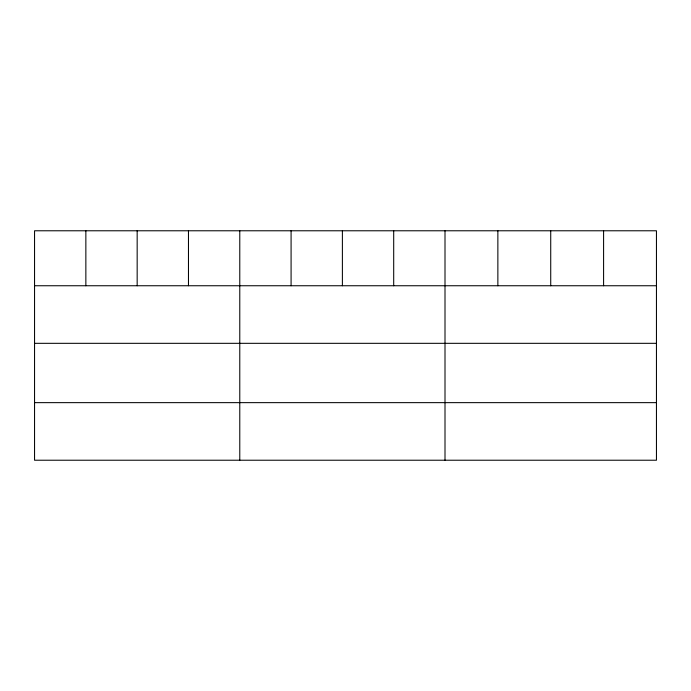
<?xml version="1.0" encoding="UTF-8"?>
<svg xmlns="http://www.w3.org/2000/svg" width="691" height="691" viewBox="0 0 691 691"><rect width="100%" height="100%" fill="white"/><g stroke="black" fill="none" stroke-linecap="round" stroke-linejoin="round"><path stroke-width="1.04" d="M656.45 285.746L656.45 460.223L34.55 460.223L34.55 230.777L656.45 230.777L656.45 285.746L34.55 285.746M34.55 343.323L656.45 343.323M34.55 402.646L656.45 402.646M603.588 230.777L603.588 285.746M550.727 230.777L550.727 285.746M497.865 230.777L497.865 285.746M445.004 230.777L445.004 460.223M393.697 230.777L393.697 285.746M342.39 230.777L342.39 285.746M291.084 230.777L291.084 285.746M239.777 230.777L239.777 460.223M188.47 230.777L188.47 285.746M137.163 230.777L137.163 285.746M85.857 230.777L85.857 285.746"/></g></svg>
